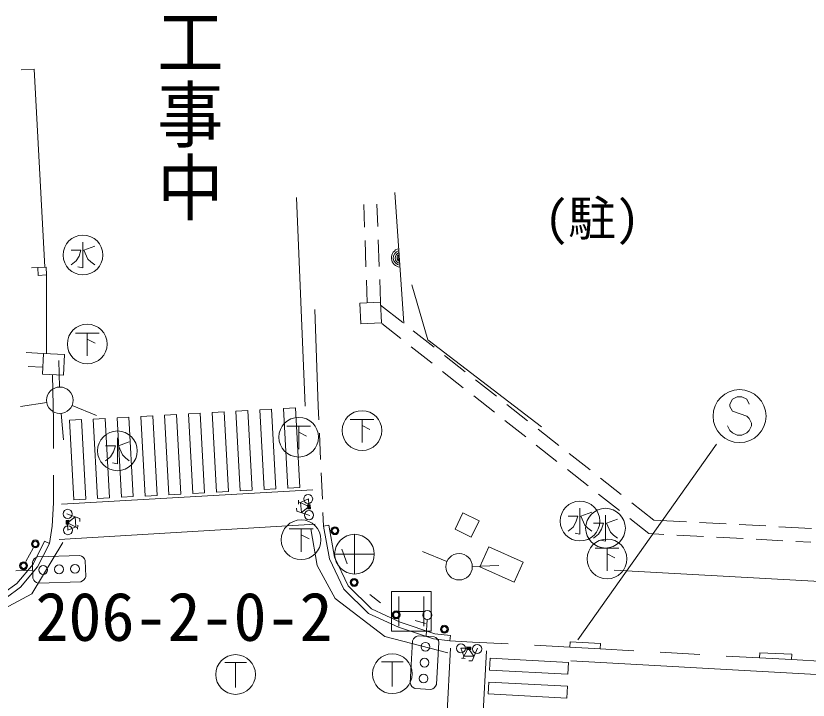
# Model space of a CAD drawing. Units: millimetres, scale not verified. Extents: x 40000 to 680000, y 20000 to 380000.
# Drawn here: x 282901 to 312822, y 281536 to 307382 of the extents above; entities that cross this region are included whole.
import ezdxf
from ezdxf.enums import TextEntityAlignment as Align

# ---------------------------------------------------------------- set-up
doc = ezdxf.new("R2010")
doc.units = ezdxf.units.MM
doc.header["$LTSCALE"] = 1000
for name, color, linetype, lineweight in [('M-BGD', 7, 'Continuous', 13), ('M-BGD-EXST', 7, 'Continuous', 13), ('M-BMK-OTRS', 5, 'Continuous', 13), ('M-BMK-SRVR', 3, 'Continuous', 13), ('M-STR-STRC', 7, 'Continuous', 13)]:
    doc.layers.add(name, color=color, linetype=linetype, lineweight=lineweight)
doc.styles.add('@ＭＳ ゴシック', font='')
doc.styles.add('ＭＳ ゴシック', font='')
doc.styles.get('@ＭＳ ゴシック').set_extended_font_data('@MS Gothic')
doc.styles.get('ＭＳ ゴシック').set_extended_font_data('MS Gothic')

msp = doc.modelspace()

# ---------------------------------------------------------------- linework, layer by layer
at = {"layer": 'M-BGD'}
for p, q in [((283599, 305369), (283100, 305342)), ((283599, 305369), (283993, 297887)), ((297218, 300704), (297551, 295773)), ((296069, 299402), (296038, 300256)), ((296569, 299420), (296538, 300274)), ((296623, 297921), (296587, 298920)), ((296123, 297903), (296087, 298902)), ((283993, 297887), (283494, 297861)), ((283993, 297887), (283494, 297861)), ((284064, 294623), (284054, 297595)), ((296173, 296548), (296142, 297403)), ((296672, 296567), (296641, 297421)), ((294196, 296294), (294323, 292638)), ((296678, 296453), (297514, 295795)), ((296721, 295757), (297440, 295191)), ((297907, 295486), (298693, 294868)), ((297833, 294882), (298620, 294264)), ((283289, 294662), (283932, 294631)), ((299085, 294559), (299871, 293940)), ((283361, 294138), (283907, 294112)), ((284548, 293361), (284520, 294361)), ((299013, 293955), (299799, 293337)), ((284288, 293811), (284325, 292083)), ((300264, 293631), (301050, 293013)), ((300192, 293028), (300978, 292410)), ((284068, 292783), (283081, 292627)), ((285024, 292669), (285947, 292284)), ((294323, 292638), (294345, 292122)), ((301443, 292704), (302229, 292086)), ((284608, 292364), (284698, 291368)), ((284325, 292083), (284325, 291038)), ((301371, 292101), (302157, 291482)), ((302622, 291776), (303408, 291158)), ((294367, 291622), (294411, 290623)), ((302550, 291173), (303336, 290555)), ((303801, 290849), (304587, 290231)), ((303729, 290246), (304515, 289628)), ((284324, 290038), (284324, 288994)), ((294432, 290124), (294476, 289125)), ((304980, 289921), (305766, 289303)), ((304908, 289319), (305694, 288701)), ((284324, 288994), (284269, 288102)), ((306159, 288994), (306995, 288337)), ((294498, 288625), (294520, 288109)), ((306087, 288392), (306806, 287826)), ((306995, 288337), (308226, 288272)), ((308725, 288246), (309724, 288193)), ((310223, 288167), (311222, 288115)), ((284269, 288102), (284167, 287457)), ((294520, 288109), (294717, 288145)), ((311721, 288088), (312953, 288024)), ((306806, 287826), (307369, 287796)), ((307868, 287770), (308867, 287718)), ((309366, 287691), (310365, 287639)), ((310864, 287613), (311863, 287560)), ((283549, 287273), (283283, 286775)), ((283988, 287546), (284167, 287457)), ((312362, 287534), (312924, 287504)), ((295213, 287234), (295417, 286685)), ((299177, 286768), (298254, 287153)), ((300138, 286590), (301137, 286618)), ((296272, 285524), (296670, 285216)), ((297983, 284543), (298366, 284429)), ((299292, 283781), (299314, 283980)), ((300150, 283731), (299292, 283781)), ((301488, 283662), (300150, 283731)), ((303837, 283741), (303825, 283541)), ((304985, 283671), (303837, 283741)), ((304985, 283671), (304973, 283471)), ((303825, 283541), (302487, 283610)), ((304973, 283471), (303825, 283541)), ((306234, 283399), (304973, 283471)), ((308730, 283257), (307232, 283343)), ((310989, 283129), (309728, 283200)), ((310999, 283329), (310989, 283129)), ((312194, 283068), (310989, 283129)), ((312204, 283268), (310999, 283329)), ((312204, 283268), (312194, 283068)), ((313471, 282996), (312194, 283068))]:
    msp.add_line(p, q, dxfattribs=at)
for points in [[(283731, 297873), (284040, 297888), (284054, 297595), (283746, 297579)], [(295929, 295754), (295890, 296536), (296672, 296574), (296711, 295793)], [(284698, 293809), (283908, 293850), (283948, 294630), (284738, 294589)], [(299486, 287995), (299783, 288605), (300399, 288305), (300101, 287694)], [(300421, 286567), (300758, 287322), (302056, 286742), (301719, 285987)]]:
    msp.add_lwpolyline(points, close=True, dxfattribs=at)
for points in [[(302749, 291859), (298460, 295149), (297851, 297222)], [(294520, 288109), (294744, 286875), (295284, 285734), (296213, 284814), (297346, 284297), (298677, 283850), (299292, 283781)], [(294717, 288145), (294936, 286937), (295450, 285851), (296328, 284981), (297419, 284484), (298720, 284046), (299314, 283980)], [(283988, 287546), (283556, 286678), (282936, 285948), (282442, 285584), (281722, 285325)], [(284167, 287457), (283724, 286567), (283073, 285801), (282537, 285406), (281790, 285137)]]:
    msp.add_lwpolyline(points, dxfattribs=at)
for centre, radius in [((284562, 292862), 500), ((294951, 287937), 150), ((294951, 287937), 120), ((294951, 287937), 100), ((283637, 287436), 150), ((283637, 287436), 120), ((283637, 287436), 100), ((299638, 286576), 500), ((283195, 286612), 150), ((283195, 286612), 120), ((283195, 286612), 100), ((295679, 285982), 150), ((295679, 285982), 120), ((295679, 285982), 100), ((297264, 284758), 150), ((297264, 284758), 120), ((297264, 284758), 100), ((299084, 284214), 150), ((299084, 284214), 120), ((299084, 284214), 100)]:
    msp.add_circle(centre, radius, dxfattribs=at)
for radius, start, end in [(354, 102.6618, 265.067), (283, 104.8859, 262.843), (212, 108.6322, 259.0966), (142, 116.3439, 251.3849), (100, 126.6616, 241.0672)]:
    msp.add_arc((297439, 298242), radius, start, end, dxfattribs=at)
at = {"layer": 'M-BGD-EXST'}
for p, q in [((285436, 298835), (285436, 297860)), ((285886, 298685), (285473, 298535)), ((284986, 298535), (285361, 298535)), ((285361, 298535), (285286, 298310)), ((285473, 298535), (285623, 298198)), ((285173, 298123), (284986, 297973)), ((285286, 298310), (285173, 298123)), ((285623, 298198), (285736, 298085)), ((285736, 298085), (285886, 297973)), ((285436, 297860), (285248, 297898)), ((285148, 295399), (286048, 295399)), ((285598, 295399), (285598, 294537)), ((285598, 295174), (285898, 295024)), ((295524, 292131), (296424, 292131)), ((295974, 292131), (295974, 291268)), ((293132, 291881), (294032, 291881)), ((293582, 291881), (293582, 291018)), ((295974, 291906), (296274, 291756)), ((286736, 291440), (286736, 290465)), ((293582, 291656), (293882, 291506)), ((286286, 291140), (286661, 291140)), ((286661, 291140), (286586, 290915)), ((287186, 291290), (286774, 291140)), ((286774, 291140), (286924, 290802)), ((286586, 290915), (286474, 290727)), ((286474, 290727), (286286, 290577)), ((286924, 290802), (287036, 290690)), ((287036, 290690), (287186, 290577)), ((286736, 290465), (286549, 290502)), ((304205, 288786), (304205, 287811)), ((303755, 288486), (304130, 288486)), ((304130, 288486), (304055, 288261)), ((304655, 288636), (304243, 288486)), ((304243, 288486), (304393, 288149)), ((305170, 288521), (305170, 287546)), ((304055, 288261), (303943, 288074)), ((304393, 288149), (304505, 288036)), ((304720, 288221), (305095, 288221)), ((305095, 288221), (305020, 287996)), ((305620, 288371), (305207, 288221)), ((305207, 288221), (305357, 287883)), ((293223, 288006), (294123, 288006)), ((293673, 288006), (293673, 287144)), ((303943, 288074), (303755, 287924)), ((304205, 287811), (304018, 287849)), ((304505, 288036), (304655, 287924)), ((305020, 287996), (304907, 287808)), ((305357, 287883), (305470, 287771)), ((293673, 287781), (293973, 287631)), ((304907, 287808), (304720, 287658)), ((305170, 287546), (304982, 287583)), ((305470, 287771), (305620, 287658)), ((304776, 287282), (305676, 287282)), ((305226, 287282), (305226, 286420)), ((305226, 287057), (305526, 286907)), ((290788, 282955), (291613, 282955)), ((291200, 282955), (291200, 282018)), ((296705, 282983), (297530, 282983)), ((297118, 282983), (297118, 282046))]:
    msp.add_line(p, q, dxfattribs=at)
for centre in [(285436, 298348), (285598, 294987), (295974, 291718), (293582, 291468), (286736, 290952), (304205, 288299), (305170, 288033), (293673, 287594), (305226, 286870), (291200, 282505), (297118, 282533)]:
    msp.add_circle(centre, 750, dxfattribs=at)
at = {"layer": 'M-BMK-OTRS'}
for p, q in [((293502, 300525), (293822, 292642)), ((289416, 292351), (289865, 292376)), ((289581, 289344), (289416, 292351)), ((290029, 289369), (289865, 292376)), ((290314, 292401), (290763, 292425)), ((290478, 289393), (290314, 292401)), ((290927, 289418), (290763, 292425)), ((291211, 292450), (291660, 292474)), ((291376, 289442), (291211, 292450)), ((291825, 289467), (291660, 292474)), ((292109, 292499), (292558, 292523)), ((292273, 289491), (292109, 292499)), ((292722, 289516), (292558, 292523)), ((293171, 289541), (293007, 292548)), ((284928, 292106), (285377, 292131)), ((285541, 289123), (285377, 292131)), ((285826, 292155), (286274, 292180)), ((285990, 289148), (285826, 292155)), ((286439, 289173), (286274, 292180)), ((286723, 292204), (287172, 292229)), ((286888, 289197), (286723, 292204)), ((287336, 289222), (287172, 292229)), ((287621, 292253), (288070, 292278)), ((287785, 289246), (287621, 292253)), ((288234, 289271), (288070, 292278)), ((288519, 292302), (288967, 292327)), ((288683, 289295), (288519, 292302)), ((289132, 289320), (288967, 292327)), ((294117, 289474), (284630, 288941)), ((290029, 289369), (289581, 289344)), ((290927, 289418), (290478, 289393)), ((291825, 289467), (291376, 289442)), ((292722, 289516), (292273, 289491)), ((286439, 289173), (285990, 289148)), ((287336, 289222), (286888, 289197)), ((288234, 289271), (287785, 289246)), ((289132, 289320), (288683, 289295)), ((293581, 288936), (293578, 289085)), ((293655, 289003), (293949, 289135)), ((293949, 289135), (293966, 288914)), ((293509, 288675), (293502, 288792)), ((293580, 289027), (293918, 288879)), ((293685, 288621), (293655, 289003)), ((293685, 288621), (293922, 288816)), ((293916, 288911), (294015, 288917)), ((293916, 288909), (294016, 288915)), ((293925, 288760), (293916, 288911)), ((293917, 288904), (294016, 288910)), ((293917, 288899), (294016, 288905)), ((293917, 288894), (294016, 288900)), ((293918, 288889), (294017, 288895)), ((293918, 288884), (294017, 288890)), ((293918, 288879), (294017, 288885)), ((293918, 288874), (294018, 288880)), ((293919, 288869), (294018, 288875)), ((293919, 288864), (294018, 288870)), ((293919, 288860), (294019, 288866)), ((293920, 288855), (294019, 288861)), ((293920, 288850), (294019, 288856)), ((293920, 288845), (294019, 288851)), ((293921, 288840), (294020, 288846)), ((293921, 288835), (294020, 288841)), ((293921, 288830), (294020, 288836)), ((293921, 288825), (294021, 288831)), ((293922, 288820), (294021, 288826)), ((293922, 288815), (294021, 288821)), ((293922, 288810), (294022, 288816)), ((293923, 288805), (294022, 288811)), ((293923, 288800), (294022, 288806)), ((293923, 288795), (294022, 288801)), ((293924, 288790), (294023, 288796)), ((293924, 288785), (294023, 288791)), ((293924, 288780), (294023, 288786)), ((293924, 288775), (294024, 288781)), ((293925, 288770), (294024, 288776)), ((293925, 288765), (294024, 288771)), ((294025, 288766), (293925, 288760)), ((294015, 288917), (294025, 288766)), ((285320, 288399), (284831, 288578)), ((285146, 288459), (284902, 288274)), ((285146, 288459), (285161, 288077)), ((293509, 288675), (294005, 288515)), ((284532, 287608), (294206, 288178)), ((284801, 288328), (284901, 288330)), ((284804, 288177), (284801, 288328)), ((284901, 288325), (284801, 288323)), ((284901, 288320), (284801, 288318)), ((284901, 288315), (284801, 288313)), ((284901, 288310), (284802, 288308)), ((284901, 288305), (284802, 288303)), ((284901, 288300), (284802, 288298)), ((284901, 288295), (284802, 288293)), ((284901, 288290), (284802, 288288)), ((284901, 288285), (284802, 288283)), ((284902, 288280), (284802, 288278)), ((284902, 288275), (284802, 288273)), ((284902, 288270), (284802, 288268)), ((284902, 288266), (284803, 288263)), ((284902, 288261), (284803, 288258)), ((284902, 288256), (284803, 288254)), ((284902, 288251), (284803, 288249)), ((284902, 288246), (284803, 288244)), ((284902, 288241), (284803, 288239)), ((284902, 288236), (284803, 288234)), ((284903, 288231), (284803, 288229)), ((284903, 288226), (284803, 288224)), ((284903, 288221), (284803, 288219)), ((284903, 288216), (284804, 288214)), ((284903, 288211), (284804, 288209)), ((284903, 288206), (284804, 288204)), ((284903, 288201), (284804, 288199)), ((284903, 288196), (284804, 288194)), ((284903, 288191), (284804, 288189)), ((284904, 288186), (284804, 288184)), ((284904, 288181), (284804, 288179)), ((284904, 288179), (284804, 288177)), ((284862, 287957), (284854, 288178)), ((284901, 288330), (284904, 288179)), ((285235, 288050), (284903, 288211)), ((285320, 288399), (285323, 288282)), ((285161, 288077), (284862, 287957)), ((285238, 288141), (285234, 287992)), ((299312, 283505), (298811, 273608)), ((299815, 283196), (299709, 283501)), ((299709, 283501), (299930, 283498)), ((299784, 283123), (299961, 283447)), ((299929, 283448), (299932, 283547)), ((300080, 283444), (299929, 283448)), ((299931, 283448), (299934, 283547)), ((299932, 283547), (300083, 283543)), ((299936, 283448), (299939, 283547)), ((299941, 283448), (299944, 283547)), ((299946, 283448), (299949, 283547)), ((299951, 283447), (299954, 283547)), ((299956, 283447), (299959, 283547)), ((299961, 283447), (299964, 283546)), ((299966, 283447), (299969, 283546)), ((299971, 283447), (299974, 283546)), ((299976, 283447), (299979, 283546)), ((299981, 283447), (299984, 283546)), ((299986, 283446), (299988, 283546)), ((299991, 283446), (299993, 283546)), ((299996, 283446), (299998, 283545)), ((300001, 283446), (300003, 283545)), ((300006, 283446), (300008, 283545)), ((300010, 283446), (300013, 283545)), ((300015, 283446), (300018, 283545)), ((300020, 283445), (300023, 283545)), ((300197, 283192), (300024, 283445)), ((300025, 283445), (300028, 283545)), ((300030, 283445), (300033, 283544)), ((300035, 283445), (300038, 283544)), ((300040, 283445), (300043, 283544)), ((300045, 283445), (300048, 283544)), ((300050, 283445), (300053, 283544)), ((300055, 283444), (300058, 283544)), ((300060, 283444), (300063, 283544)), ((300065, 283444), (300068, 283543)), ((300070, 283444), (300073, 283543)), ((300075, 283444), (300078, 283543)), ((300083, 283543), (300080, 283444)), ((300128, 283021), (300331, 283501)), ((300164, 273867), (300679, 283395)), ((299874, 283116), (299726, 283127)), ((300197, 283192), (299815, 283196)), ((300128, 283021), (300011, 283025)), ((303776, 282964), (303752, 282514)), ((300789, 282672), (303752, 282514)), ((300741, 281772), (300765, 282222)), ((300765, 282222), (303728, 282064)), ((303728, 282064), (303704, 281614)), ((300741, 281772), (303704, 281614))]:
    msp.add_line(p, q, dxfattribs=at)
for points in [[(293007, 292548), (293456, 292572), (293620, 289565), (293171, 289541)], [(285541, 289123), (285092, 289099), (284928, 292106)], [(299219, 283319), (296839, 283936), (294962, 285382), (294284, 286622), (294038, 288004)], [(281754, 284618), (283507, 285546), (284673, 287485)], [(401138, 283814), (394857, 283760), (387473, 283740), (380912, 283746), (372431, 283778), (363178, 283919), (353990, 284073), (344668, 284360), (337268, 284669), (331330, 285026), (305495, 286447)], [(300789, 282672), (300812, 283122), (303776, 282964)], [(303860, 283027), (328747, 281637), (341139, 281003), (348935, 280710), (360633, 280475), (374626, 280277), (381252, 280222), (388119, 280179), (397248, 280265)]]:
    msp.add_lwpolyline(points, dxfattribs=at)
for centre, radius in [((293941, 289136), 170), ((284861, 288571), 173), ((293974, 288522), 173), ((284870, 287956), 170), ((299708, 283493), 170), ((300322, 283471), 173)]:
    msp.add_circle(centre, radius, dxfattribs=at)
at = {"layer": 'M-BMK-SRVR'}
for p, q in [((295689, 286301), (295689, 287801)), ((296439, 287051), (294939, 287051))]:
    msp.add_line(p, q, dxfattribs=at)
msp.add_circle((295689, 287051), 750, dxfattribs=at)
at = {"layer": 'M-STR-STRC'}
for p, q in [((310141, 292994), (309960, 292903)), ((310323, 292994), (310141, 292994)), ((310505, 292903), (310323, 292994)), ((309960, 292903), (309869, 292721)), ((309869, 292721), (309869, 292630)), ((310596, 292721), (310505, 292903)), ((309869, 292630), (309960, 292448)), ((309960, 292448), (310505, 292266)), ((310505, 292266), (310596, 292176)), ((310596, 292176), (310687, 291994)), ((309869, 291721), (309778, 291903)), ((310687, 291903), (310596, 291721)), ((310687, 291994), (310687, 291903)), ((309960, 291630), (309869, 291721)), ((310141, 291539), (309960, 291630)), ((310323, 291539), (310141, 291539)), ((310505, 291630), (310323, 291539)), ((310596, 291721), (310505, 291630)), ((304124, 283813), (309365, 291209)), ((283717, 286948), (285316, 287003)), ((283544, 286142), (283524, 286741)), ((285543, 286210), (285522, 286810)), ((283534, 286441), (282901, 286420)), ((285350, 286003), (283751, 285949)), ((297085, 284138), (297085, 285638)), ((297085, 285638), (298585, 285638)), ((298585, 285638), (298585, 284138)), ((297366, 285450), (297366, 284325)), ((298304, 285450), (298304, 284325)), ((297366, 284888), (298304, 284888)), ((298394, 283952), (298432, 284584)), ((298585, 284138), (297085, 284138)), ((298095, 283970), (298694, 283934)), ((297787, 282185), (297883, 283782)), ((298881, 283723), (298786, 282125)), ((297975, 281974), (298574, 281938))]:
    msp.add_line(p, q, dxfattribs=at)
for centre, radius in [((310232, 292266), 1000), ((285133, 286496), 167), ((283934, 286455), 167), ((284533, 286476), 167), ((298442, 284751), 167), ((298370, 283553), 167), ((298334, 282954), 167), ((298298, 282355), 167)]:
    msp.add_circle(centre, radius, dxfattribs=at)
for centre, radius, start, end in [((285239, 286714), 299, 18.7411, 75.183), ((283794, 286682), 277, 106.2756, 167.6485), ((283818, 286228), 288, 197.4935, 256.4305), ((285228, 286311), 331, 291.666, 342.2581), ((298155, 283689), 288, 102.1033, 161.0402), ((298609, 283670), 277, 10.8853, 72.2582), ((298105, 282278), 331, 196.2757, 246.8678), ((298505, 282229), 299, 283.3508, 339.7927)]:
    msp.add_arc(centre, radius, start, end, dxfattribs=at)

# ---------------------------------------------------------------- texts
at = {"layer": 'M-BGD', "style": '@ＭＳ ゴシック', "width": 1.1}
msp.add_text('工事中', height=1833, rotation=270, dxfattribs=at).set_placement((287992, 303677), align=Align.BOTTOM_CENTER)
at = {"layer": 'M-BGD', "style": 'ＭＳ ゴシック'}
msp.add_text('(駐)', height=1320, dxfattribs=at).set_placement((304665, 299738), align=Align.MIDDLE_CENTER)
at = {"layer": 'M-BMK-SRVR', "style": 'ＭＳ ゴシック'}
msp.add_text('206-2-0-2', height=1833, dxfattribs=at).set_placement((283640, 283225), align=Align.BOTTOM_LEFT)

doc.saveas('drawing.dxf')
